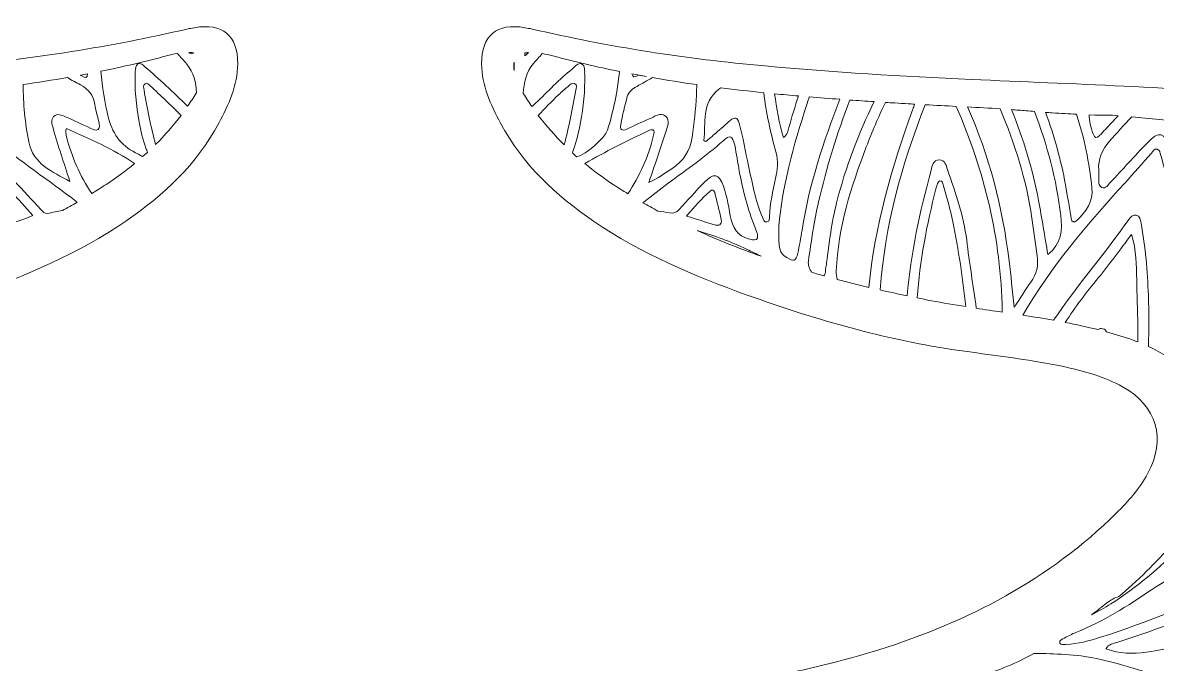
# Model space of a CAD drawing. Extents: x 86 to 1914, y -1775 to -226.
# Drawn here: x 807 to 1457, y -593 to -226 of the extents above; entities that cross this region are included whole.
import ezdxf

# ---------------------------------------------------------------- set-up
doc = ezdxf.new("R2010")
doc.units = 0
doc.header["$MEASUREMENT"] = 0
doc.layers.add('Layer 1', color=7, linetype='Continuous')

# ---------------------------------------------------------------- blocks, each defined once
blk = doc.blocks.new('block 3')
at = {"layer": 'Layer 1', "lineweight": 0}
for points, knots in [([(1909.17, -702.32), (1893.53, -708.4), (1878.2, -715.47), (1862.07, -720.2), (1823.68, -731.4), (1784.54, -739.2), (1744.98, -744.84), (1694.01, -752.11), (1642.77, -754.79), (1591.31, -753.43), (1567.38, -752.78), (1543.5, -751.06), (1519.7, -748.57), (1518.95, -748.5), (1518.23, -748.27), (1516.47, -747.89), (1521.31, -745.56), (1525.28, -743.84), (1529.07, -741.79), (1559.4, -725.46), (1587.96, -706.29), (1616.7, -687.4), (1637.98, -673.37), (1658.69, -658.5), (1678.04, -641.89), (1702.57, -620.8), (1726.08, -598.68), (1745.34, -572.43), (1771.85, -536.26), (1794.13, -497.98), (1805.01, -453.96), (1810.58, -431.4), (1812.48, -408.61), (1807.15, -385.71), (1799.99, -355.07), (1781.2, -333.42), (1754.39, -318.07), (1735.77, -307.39), (1715.33, -301.57), (1694.83, -296.02), (1639.25, -281.02), (1582.52, -273.01), (1525.26, -268.1), (1466.95, -263.11), (1408.48, -261.26), (1350.06, -258.65), (1310.62, -256.91), (1271.23, -254.46), (1231.92, -250.93), (1187.04, -246.9), (1142.64, -240.01), (1098.76, -229.77), (1097.38, -229.46), (1095.97, -229.28), (1094.55, -229.02), (1078.62, -226.14), (1069.68, -233.52), (1069.82, -249.66), (1069.91, -262.09), (1074.97, -273.1), (1080.67, -283.74), (1093.27, -307.24), (1112.11, -324.9), (1133.84, -339.73), (1161.19, -358.37), (1191.36, -371.14), (1222.31, -382.25), (1258.9, -395.4), (1296.14, -406.22), (1334.58, -412.44), (1357.87, -416.21), (1381.45, -418.28), (1404.53, -423.39), (1415.7, -425.87), (1426.68, -428.9), (1436.75, -434.56), (1456.38, -445.58), (1461.8, -464.49), (1451.07, -484.35), (1446.41, -492.94), (1439.97, -500.12), (1433.06, -506.94), (1394.64, -544.94), (1348.21, -569.06), (1297.15, -585.1), (1255.81, -598.08), (1213.48, -605.3), (1170.25, -608.18), (1144.02, -609.94), (1117.76, -611.25), (1091.51, -612.79), (1070.66, -614), (1049.77, -614.35), (1028.92, -615.67), (1019.27, -616.27), (1009.63, -616.49), (1000, -616.47), (990.37, -616.49), (980.73, -616.27), (971.08, -615.67), (950.23, -614.35), (929.34, -614), (908.49, -612.79), (882.24, -611.25), (855.98, -609.94), (829.75, -608.18), (786.52, -605.3), (744.19, -598.08), (702.85, -585.1), (651.79, -569.06), (605.36, -544.94), (566.94, -506.94), (560.03, -500.12), (553.59, -492.94), (548.93, -484.35), (538.2, -464.49), (543.62, -445.58), (563.25, -434.56), (573.32, -428.9), (584.3, -425.87), (595.47, -423.39), (618.55, -418.28), (642.13, -416.21), (665.42, -412.44), (703.86, -406.22), (741.1, -395.4), (777.69, -382.25), (808.64, -371.14), (838.81, -358.37), (866.15, -339.73), (887.89, -324.9), (906.73, -307.24), (919.33, -283.74), (925.03, -273.1), (930.09, -262.09), (930.18, -249.66), (930.32, -233.52), (921.38, -226.14), (905.45, -229.02), (904.03, -229.28), (902.62, -229.46), (901.24, -229.77), (857.36, -240.01), (812.96, -246.9), (768.08, -250.93), (728.77, -254.46), (689.38, -256.91), (649.94, -258.65), (591.52, -261.26), (533.05, -263.11), (474.74, -268.1), (417.48, -273.01), (360.75, -281.02), (305.17, -296.02), (284.67, -301.57), (264.23, -307.39), (245.61, -318.07), (218.8, -333.42), (200.01, -355.07), (192.85, -385.71), (187.52, -408.61), (189.42, -431.4), (194.99, -453.96), (205.87, -497.98), (228.15, -536.26), (254.66, -572.43), (273.92, -598.68), (297.43, -620.8), (321.96, -641.89), (341.31, -658.5), (362.02, -673.37), (383.3, -687.4), (412.04, -706.29), (440.6, -725.46), (470.93, -741.79), (474.72, -743.84), (478.69, -745.56), (483.53, -747.89), (481.77, -748.27), (481.05, -748.5), (480.3, -748.57), (456.5, -751.06), (432.62, -752.78), (408.69, -753.43), (357.23, -754.79), (305.99, -752.11), (255.02, -744.84), (215.46, -739.2), (176.32, -731.4), (137.93, -720.2), (121.79, -715.47), (106.47, -708.4), (90.83, -702.32), (87.69, -701.09), (86.4, -701.07), (86.48, -705.08), (86.69, -719.22), (87.8, -733.29), (91.12, -747.05), (99.71, -782.62), (115.58, -814.95), (136.23, -844.92), (168.79, -892.16), (210.55, -928.09), (264.67, -948.87), (273.9, -952.41), (282.4, -953.96), (291.34, -948.92), (292.97, -948.02), (294.91, -947.66), (296.69, -947), (374.62, -918.81), (451.55, -888.04), (528.24, -856.69), (532.23, -855.06), (533.25, -856.2), (534.44, -859.68), (539.3, -873.81), (542.84, -888.26), (545.3, -902.96), (551.58, -940.29), (550.69, -978.12), (552.97, -1015.72), (553.99, -1032.31), (554.86, -1048.99), (554.24, -1065.56), (553.75, -1078.11), (558.83, -1087.41), (565.88, -1096.91), (582.42, -1119.16), (599.1, -1141.37), (614.38, -1164.49), (643.83, -1209.07), (661.58, -1258.64), (673.71, -1310.35), (687.05, -1367.25), (691.77, -1425.16), (693.42, -1483.42), (694.18, -1510.5), (693.29, -1537.61), (694.51, -1564.72), (696.46, -1608.03), (712.64, -1644.19), (746.14, -1672.33), (776.75, -1698), (809.08, -1721.5), (840.23, -1746.5), (867.46, -1768.37), (898.86, -1775.17), (933.26, -1769.89), (950.95, -1767.19), (968.61, -1764.18), (986.51, -1762.87), (991.03, -1762.55), (995.52, -1762.4), (1000, -1762.4), (1004.48, -1762.4), (1008.97, -1762.55), (1013.49, -1762.87), (1031.39, -1764.18), (1049.05, -1767.19), (1066.74, -1769.89), (1101.14, -1775.17), (1132.54, -1768.37), (1159.77, -1746.5), (1190.92, -1721.5), (1223.25, -1698), (1253.86, -1672.33), (1287.36, -1644.19), (1303.53, -1608.03), (1305.49, -1564.72), (1306.71, -1537.61), (1305.82, -1510.5), (1306.58, -1483.42), (1308.23, -1425.16), (1312.95, -1367.25), (1326.29, -1310.35), (1338.42, -1258.64), (1356.17, -1209.07), (1385.62, -1164.49), (1400.9, -1141.37), (1417.58, -1119.16), (1434.12, -1096.91), (1441.17, -1087.41), (1446.25, -1078.11), (1445.76, -1065.56), (1445.14, -1048.99), (1446.01, -1032.31), (1447.03, -1015.72), (1449.31, -978.12), (1448.42, -940.29), (1454.7, -902.96), (1457.16, -888.26), (1460.7, -873.81), (1465.56, -859.68), (1466.75, -856.2), (1467.77, -855.06), (1471.76, -856.69), (1548.45, -888.04), (1625.38, -918.81), (1703.31, -947), (1705.09, -947.66), (1707.03, -948.02), (1708.66, -948.92), (1717.6, -953.96), (1726.1, -952.41), (1735.33, -948.87), (1789.45, -928.09), (1831.21, -892.16), (1863.77, -844.92), (1884.42, -814.95), (1900.29, -782.62), (1908.88, -747.05), (1912.2, -733.29), (1913.31, -719.22), (1913.52, -705.08), (1913.6, -701.07), (1912.31, -701.09), (1909.17, -702.32)], [0, 0, 0, 0, 1, 1, 1, 2, 2, 2, 3, 3, 3, 4, 4, 4, 5, 5, 5, 6, 6, 6, 7, 7, 7, 8, 8, 8, 9, 9, 9, 10, 10, 10, 11, 11, 11, 12, 12, 12, 13, 13, 13, 14, 14, 14, 15, 15, 15, 16, 16, 16, 17, 17, 17, 18, 18, 18, 19, 19, 19, 20, 20, 20, 21, 21, 21, 22, 22, 22, 23, 23, 23, 24, 24, 24, 25, 25, 25, 26, 26, 26, 27, 27, 27, 28, 28, 28, 29, 29, 29, 30, 30, 30, 31, 31, 31, 32, 32, 32, 33, 33, 33, 34, 34, 34, 35, 35, 35, 36, 36, 36, 37, 37, 37, 38, 38, 38, 39, 39, 39, 40, 40, 40, 41, 41, 41, 42, 42, 42, 43, 43, 43, 44, 44, 44, 45, 45, 45, 46, 46, 46, 47, 47, 47, 48, 48, 48, 49, 49, 49, 50, 50, 50, 51, 51, 51, 52, 52, 52, 53, 53, 53, 54, 54, 54, 55, 55, 55, 56, 56, 56, 57, 57, 57, 58, 58, 58, 59, 59, 59, 60, 60, 60, 61, 61, 61, 62, 62, 62, 63, 63, 63, 64, 64, 64, 65, 65, 65, 66, 66, 66, 67, 67, 67, 68, 68, 68, 69, 69, 69, 70, 70, 70, 71, 71, 71, 72, 72, 72, 73, 73, 73, 74, 74, 74, 75, 75, 75, 76, 76, 76, 77, 77, 77, 78, 78, 78, 79, 79, 79, 80, 80, 80, 81, 81, 81, 82, 82, 82, 83, 83, 83, 84, 84, 84, 85, 85, 85, 86, 86, 86, 87, 87, 87, 88, 88, 88, 89, 89, 89, 90, 90, 90, 91, 91, 91, 92, 92, 92, 93, 93, 93, 94, 94, 94, 95, 95, 95, 96, 96, 96, 97, 97, 97, 98, 98, 98, 99, 99, 99, 100, 100, 100, 101, 101, 101, 102, 102, 102, 103, 103, 103, 104, 104, 104, 105, 105, 105, 106, 106, 106, 106]), ([(889.45, -245.12), (891.52, -244.56), (893.59, -244.11), (895.69, -243.78), (897.5, -245.81), (899.3, -247.86), (901.08, -249.93), (905.17, -254.73), (906.23, -260.41), (906.57, -266.23), (906.53, -266.3), (906.5, -266.36), (906.46, -266.41), (904.88, -268.98), (903.23, -271.49), (901.53, -273.93), (897.4, -269.98), (893.3, -266.01), (889.11, -262.13), (885.23, -258.5), (881.22, -254.99), (877.22, -251.52), (876.04, -250.51), (874.68, -248.84), (873.06, -249.77), (871.67, -250.55), (871.63, -252.54), (871.54, -254.15), (871.01, -263.87), (872.05, -273.46), (873.77, -283), (874.69, -288.09), (875.84, -293.12), (877.63, -297.96), (877.9, -298.72), (878.3, -299.57), (878.47, -300.39), (877.56, -301.22), (876.62, -302), (875.69, -302.8), (874.88, -302.44), (874.08, -301.77), (873.32, -301.42), (864.25, -297.36), (858.92, -290.81), (856.31, -280.77), (854.01, -271.89), (852.68, -262.93), (851.83, -253.94), (864.4, -251.38), (876.96, -248.48), (889.45, -245.12)], [0, 0, 0, 0, 1, 1, 1, 2, 2, 2, 3, 3, 3, 4, 4, 4, 5, 5, 5, 6, 6, 6, 7, 7, 7, 8, 8, 8, 9, 9, 9, 10, 10, 10, 11, 11, 11, 12, 12, 12, 13, 13, 13, 14, 14, 14, 15, 15, 15, 16, 16, 16, 17, 17, 17, 17]), ([(902.6, -243.22), (903.49, -243.22), (904.29, -243.27), (905.05, -243.38), (904.87, -243.58), (904.65, -243.76), (904.34, -243.85), (903.47, -244.14), (902.82, -243.8), (902.25, -243.24), (902.36, -243.24), (902.47, -243.22), (902.6, -243.22)], [0, 0, 0, 0, 1, 1, 1, 2, 2, 2, 3, 3, 3, 4, 4, 4, 4]), ([(1121.77, -300.55), (1121.91, -300.06), (1122.11, -299.59), (1122.24, -299.23), (1124, -294.02), (1125.43, -288.75), (1126.41, -283.34), (1128.08, -274.3), (1129.11, -265.18), (1128.8, -255.95), (1128.73, -253.74), (1129.2, -250.85), (1127.06, -249.78), (1124.96, -248.75), (1123.4, -251.27), (1121.82, -252.5), (1114.19, -258.47), (1107.74, -265.74), (1100.65, -272.3), (1099.98, -272.9), (1099.34, -273.55), (1098.65, -274.21), (1096.95, -271.74), (1095.26, -269.22), (1093.68, -266.63), (1094.08, -260.41), (1095.15, -254.53), (1099.54, -249.44), (1101.17, -247.55), (1102.82, -245.69), (1104.49, -243.82), (1106.52, -244.14), (1108.55, -244.58), (1110.55, -245.12), (1123.22, -248.53), (1135.95, -251.45), (1148.71, -254.04), (1147.52, -265.38), (1145.39, -276.58), (1141.84, -287.57), (1140.34, -292.27), (1129.48, -301.87), (1124.27, -302.84), (1123.42, -302.09), (1122.6, -301.31), (1121.77, -300.55)], [0, 0, 0, 0, 1, 1, 1, 2, 2, 2, 3, 3, 3, 4, 4, 4, 5, 5, 5, 6, 6, 6, 7, 7, 7, 8, 8, 8, 9, 9, 9, 10, 10, 10, 11, 11, 11, 12, 12, 12, 13, 13, 13, 14, 14, 14, 15, 15, 15, 15]), ([(1096.68, -243.24), (1095.97, -243.87), (1095.24, -244.51), (1094.52, -245.16), (1094.5, -244.58), (1094.46, -244.02), (1094.45, -243.46), (1095.13, -243.33), (1095.88, -243.27), (1096.68, -243.24)], [0, 0, 0, 0, 1, 1, 1, 2, 2, 2, 3, 3, 3, 3]), ([(1088.37, -248.75), (1088.41, -250.33), (1088.41, -251.9), (1088.39, -253.46), (1088.14, -251.63), (1088.12, -250.07), (1088.37, -248.75)], [0, 0, 0, 0, 1, 1, 1, 2, 2, 2, 2]), ([(832.7, -257.53), (835.15, -258.99), (837.63, -260.41), (840.17, -261.73), (844.8, -264.14), (847.61, -267.62), (848.35, -272.9), (848.8, -276.24), (849.91, -279.48), (850.6, -282.78), (850.92, -284.31), (851.74, -286.14), (850.22, -287.3), (848.91, -288.28), (847.39, -287.21), (846.12, -286.63), (841.26, -284.47), (836.49, -282.11), (831.62, -280.01), (829.44, -279.07), (826.88, -277.78), (824.83, -279.83), (823.06, -281.59), (823.89, -284.14), (824.47, -286.28), (827.26, -296.53), (830.82, -306.52), (834.04, -316.96), (824.15, -311.47), (813.07, -307.21), (810.55, -294.26), (808.43, -283.44), (807.45, -272.52), (807.3, -261.53), (815.79, -260.34), (824.25, -259.01), (832.7, -257.53)], [0, 0, 0, 0, 1, 1, 1, 2, 2, 2, 3, 3, 3, 4, 4, 4, 5, 5, 5, 6, 6, 6, 7, 7, 7, 8, 8, 8, 9, 9, 9, 10, 10, 10, 11, 11, 11, 12, 12, 12, 12]), ([(844.27, -255.42), (844.09, -257.8), (843.16, -258.18), (840.54, -256.4), (840.43, -256.33), (840.34, -256.26), (840.23, -256.2), (841.59, -255.95), (842.93, -255.68), (844.27, -255.42)], [0, 0, 0, 0, 1, 1, 1, 2, 2, 2, 3, 3, 3, 3]), ([(1149.42, -284.36), (1150.56, -279.01), (1151.74, -273.66), (1153.19, -268.39), (1153.95, -265.61), (1156.31, -263.91), (1158.76, -262.58), (1161.69, -260.97), (1164.6, -259.28), (1167.48, -257.56), (1175.96, -259.05), (1184.45, -260.39), (1192.99, -261.59), (1192.9, -263.62), (1192.81, -265.65), (1192.72, -267.7), (1192.39, -275.73), (1191.56, -283.74), (1190.29, -291.7), (1189.04, -299.48), (1185.46, -305.56), (1178.65, -309.71), (1174.57, -312.19), (1170.92, -315.38), (1165.54, -317.65), (1168.95, -307.44), (1172.08, -298.36), (1174.97, -289.18), (1175.95, -286.06), (1178.05, -282.15), (1175.11, -279.66), (1172.19, -277.2), (1168.67, -280.01), (1165.65, -281.24), (1161.33, -283), (1157.2, -285.19), (1152.94, -287.1), (1150.2, -288.31), (1148.79, -287.33), (1149.42, -284.36)], [0, 0, 0, 0, 1, 1, 1, 2, 2, 2, 3, 3, 3, 4, 4, 4, 5, 5, 5, 6, 6, 6, 7, 7, 7, 8, 8, 8, 9, 9, 9, 10, 10, 10, 11, 11, 11, 12, 12, 12, 13, 13, 13, 13]), ([(1164.2, -256.98), (1162.67, -256.71), (1161.17, -256.46), (1159.65, -256.17), (1157.2, -257.54), (1156.38, -257.47), (1155.87, -255.46), (1158.65, -255.98), (1161.42, -256.49), (1164.2, -256.98)], [0, 0, 0, 0, 1, 1, 1, 2, 2, 2, 3, 3, 3, 3]), ([(883.2, -295.84), (880.42, -285.61), (878.32, -275.2), (876.58, -264.67), (876.38, -263.47), (875.93, -261.93), (877.2, -261.1), (878.41, -260.3), (879.3, -261.53), (880.06, -262.24), (886.03, -267.81), (891.97, -273.43), (897.76, -279.19), (893.28, -285.1), (888.42, -290.65), (883.2, -295.84)], [0, 0, 0, 0, 1, 1, 1, 2, 2, 2, 3, 3, 3, 4, 4, 4, 5, 5, 5, 5]), ([(1102.26, -279.21), (1106.03, -275.19), (1109.89, -271.23), (1113.86, -267.41), (1115.6, -265.72), (1117.42, -264.11), (1119.3, -262.6), (1120.39, -261.75), (1121.48, -260.19), (1123, -260.9), (1124.65, -261.66), (1123.98, -263.55), (1123.75, -264.83), (1121.84, -275.35), (1119.79, -285.85), (1117.06, -296.11), (1111.74, -290.85), (1106.81, -285.23), (1102.26, -279.21)], [0, 0, 0, 0, 1, 1, 1, 2, 2, 2, 3, 3, 3, 4, 4, 4, 5, 5, 5, 6, 6, 6, 6]), ([(1238.03, -315.4), (1236.4, -322.47), (1235.04, -329.58), (1234.55, -336.85), (1234.47, -338.05), (1234.84, -339.82), (1233.33, -340.2), (1231.45, -340.66), (1231.08, -338.68), (1230.56, -337.47), (1226.53, -328.07), (1224.79, -318.07), (1222.6, -308.17), (1220.77, -299.99), (1219.68, -291.68), (1217.23, -283.63), (1216.16, -280.15), (1214.66, -279.94), (1212.17, -282.06), (1209.38, -284.47), (1206.64, -286.97), (1203.85, -289.4), (1201.96, -291.03), (1200.02, -292.61), (1198.1, -294.22), (1197.72, -294.01), (1197.34, -293.79), (1196.96, -293.59), (1198.32, -283.42), (1195.38, -272.25), (1205.64, -264.25), (1205.99, -263.98), (1206.33, -263.69), (1206.66, -263.42), (1214.86, -264.45), (1223.05, -265.38), (1231.26, -266.21), (1232.77, -277.67), (1235.07, -288.98), (1238.3, -300.13), (1239.8, -305.34), (1239.19, -310.36), (1238.03, -315.4)], [0, 0, 0, 0, 1, 1, 1, 2, 2, 2, 3, 3, 3, 4, 4, 4, 5, 5, 5, 6, 6, 6, 7, 7, 7, 8, 8, 8, 9, 9, 9, 10, 10, 10, 11, 11, 11, 12, 12, 12, 13, 13, 13, 14, 14, 14, 14]), ([(1251.24, -268.1), (1249.21, -274.06), (1247.38, -280.1), (1245.71, -286.19), (1245.23, -287.99), (1245.03, -290.04), (1242.56, -291.94), (1239.91, -283.42), (1238.77, -275.09), (1237.54, -266.83), (1242.11, -267.28), (1246.68, -267.7), (1251.24, -268.1)], [0, 0, 0, 0, 1, 1, 1, 2, 2, 2, 3, 3, 3, 4, 4, 4, 4]), ([(1250.76, -358.14), (1249.69, -362.76), (1248.56, -363.1), (1244.46, -360.55), (1240.2, -357.9), (1239.59, -356.05), (1240.02, -342.54), (1241.58, -321.24), (1248.2, -296.71), (1256.1, -272.45), (1256.52, -271.18), (1256.96, -269.91), (1257.39, -268.62), (1263.18, -269.11), (1268.98, -269.56), (1274.78, -269.98), (1265.6, -294.33), (1257.21, -318.9), (1253.24, -344.85), (1252.55, -349.31), (1251.77, -353.75), (1250.76, -358.14)], [0, 0, 0, 0, 1, 1, 1, 2, 2, 2, 3, 3, 3, 4, 4, 4, 5, 5, 5, 6, 6, 6, 7, 7, 7, 7]), ([(1267.15, -364.95), (1266.28, -366.75), (1267.22, -369.72), (1265.62, -371.01), (1263.37, -370.39), (1261.13, -369.76), (1258.88, -369.11), (1257.41, -367.31), (1256.56, -364.81), (1256.88, -362.56), (1258.53, -351.23), (1260.07, -339.9), (1262.69, -328.73), (1267.33, -308.82), (1273.27, -289.35), (1280.6, -270.4), (1285.2, -270.73), (1289.83, -271.05), (1294.45, -271.34), (1285.55, -289.8), (1278.08, -308.93), (1273, -329.22), (1270.17, -340.53), (1268.69, -351.99), (1267.31, -363.52), (1267.25, -363.99), (1267.35, -364.54), (1267.15, -364.95)], [0, 0, 0, 0, 1, 1, 1, 2, 2, 2, 3, 3, 3, 4, 4, 4, 5, 5, 5, 6, 6, 6, 7, 7, 7, 8, 8, 8, 9, 9, 9, 9]), ([(1273.35, -373.11), (1272.95, -371.48), (1272.75, -369.85), (1272.8, -368.27), (1273.8, -343.45), (1281.27, -320.17), (1289.99, -297.22), (1293.27, -288.55), (1296.97, -280.1), (1300.94, -271.76), (1302.74, -271.87), (1304.53, -271.99), (1306.33, -272.1), (1308.85, -272.25), (1311.37, -272.39), (1313.89, -272.56), (1315.14, -272.63), (1316.41, -272.7), (1317.66, -272.77), (1317.3, -273.74), (1316.95, -274.7), (1316.59, -275.66), (1304.48, -308.8), (1294.94, -342.54), (1291.42, -377.65), (1285.39, -376.21), (1279.35, -374.71), (1273.35, -373.11)], [0, 0, 0, 0, 1, 1, 1, 2, 2, 2, 3, 3, 3, 4, 4, 4, 5, 5, 5, 6, 6, 6, 7, 7, 7, 8, 8, 8, 9, 9, 9, 9]), ([(1367.77, -391.81), (1362.82, -391.08), (1357.87, -390.36), (1352.96, -389.61), (1351.2, -376.58), (1349.04, -363.61), (1347.47, -350.59), (1345.76, -336.63), (1340.98, -323.38), (1336.5, -310.09), (1335.7, -307.75), (1335.03, -304.67), (1331.77, -304.69), (1328.12, -304.69), (1327.79, -308.06), (1327.11, -310.56), (1320.67, -334.24), (1315.47, -358.12), (1313.42, -382.5), (1308.27, -381.43), (1303.12, -380.31), (1297.97, -379.13), (1300.53, -342.42), (1310.26, -307.35), (1323.75, -273.12), (1329.68, -273.44), (1335.59, -273.74), (1341.52, -274.03), (1357.55, -311.19), (1367.21, -349.92), (1367.77, -391.03), (1367.79, -391.3), (1367.77, -391.55), (1367.77, -391.81)], [0, 0, 0, 0, 1, 1, 1, 2, 2, 2, 3, 3, 3, 4, 4, 4, 5, 5, 5, 6, 6, 6, 7, 7, 7, 8, 8, 8, 9, 9, 9, 10, 10, 10, 11, 11, 11, 11]), ([(1371.76, -362.47), (1367.94, -331.88), (1360.52, -302.35), (1347.97, -274.35), (1354.23, -274.66), (1360.47, -275.04), (1366.72, -275.44), (1375.04, -295.49), (1381.61, -316.16), (1384.84, -337.99), (1385.91, -345.15), (1386.81, -352.35), (1387.86, -359.53), (1388.68, -365.06), (1387.45, -370.03), (1384.24, -374.62), (1381.15, -379.06), (1378.24, -383.61), (1374.66, -388.98), (1373.61, -379.37), (1372.81, -370.9), (1371.76, -362.47)], [0, 0, 0, 0, 1, 1, 1, 2, 2, 2, 3, 3, 3, 4, 4, 4, 5, 5, 5, 6, 6, 6, 7, 7, 7, 7]), ([(1381.48, -276.56), (1383.1, -276.71), (1384.73, -276.84), (1386.36, -276.98), (1393.48, -296.2), (1398.94, -315.93), (1401.32, -336.52), (1402.28, -344.79), (1401.82, -352.66), (1393.96, -358.92), (1392.12, -348.15), (1390.53, -337.99), (1388.63, -327.89), (1385.27, -309.96), (1379.9, -292.68), (1373.14, -275.87), (1375.92, -276.09), (1378.71, -276.31), (1381.48, -276.56)], [0, 0, 0, 0, 1, 1, 1, 2, 2, 2, 3, 3, 3, 4, 4, 4, 5, 5, 5, 6, 6, 6, 6]), ([(1396.42, -277.76), (1401.55, -278.05), (1406.21, -278.32), (1410.24, -278.52), (1414.97, -292.16), (1417.56, -306.24), (1419.16, -320.62), (1420.06, -328.78), (1415.86, -334.02), (1410.73, -339.13), (1408.88, -340.98), (1407.7, -340.6), (1407.26, -337.97), (1406.21, -331.63), (1405.16, -325.26), (1404.04, -318.94), (1401.5, -304.74), (1397.51, -290.96), (1392.65, -277.47), (1393.9, -277.58), (1395.17, -277.67), (1396.42, -277.76)], [0, 0, 0, 0, 1, 1, 1, 2, 2, 2, 3, 3, 3, 4, 4, 4, 5, 5, 5, 6, 6, 6, 7, 7, 7, 7]), ([(1425.65, -279.07), (1426.3, -278.88), (1429.53, -279.03), (1434.17, -279.39), (1431.74, -282.02), (1429.31, -284.63), (1426.86, -287.24), (1425.76, -288.42), (1424.63, -289.58), (1423.53, -290.74), (1421.77, -292.57), (1420.79, -292.27), (1419.88, -289.82), (1418.45, -285.99), (1417.6, -282.4), (1417.6, -278.88), (1422.33, -279.1), (1425.25, -279.17), (1425.65, -279.07)], [0, 0, 0, 0, 1, 1, 1, 2, 2, 2, 3, 3, 3, 4, 4, 4, 5, 5, 5, 6, 6, 6, 6]), ([(1473.17, -283.2), (1476.76, -299.08), (1481.29, -314.77), (1483.58, -330.92), (1484.12, -334.76), (1484.38, -338.63), (1484.1, -342.49), (1484.01, -343.76), (1483.85, -345.15), (1483.23, -346.21), (1481.62, -348.87), (1478.66, -350.34), (1475.93, -350.21), (1473.44, -350.09), (1474.1, -346.8), (1473.82, -344.92), (1471.52, -329.25), (1467.75, -313.93), (1463.58, -298.7), (1460.81, -288.58), (1457.74, -287.75), (1450.54, -295.22), (1443.51, -302.55), (1436.76, -310.14), (1429.76, -317.49), (1428.42, -318.88), (1427.03, -321.47), (1424.74, -320.42), (1422.68, -319.48), (1423.27, -316.74), (1423.07, -314.71), (1422.98, -313.59), (1423.06, -312.45), (1423.06, -310.12), (1422.59, -304.65), (1424.92, -298.99), (1429.22, -294.02), (1433.35, -289.26), (1437.63, -284.63), (1441.97, -280.06), (1451.78, -280.95), (1464.01, -282.22), (1473.17, -283.2)], [0, 0, 0, 0, 1, 1, 1, 2, 2, 2, 3, 3, 3, 4, 4, 4, 5, 5, 5, 6, 6, 6, 7, 7, 7, 8, 8, 8, 9, 9, 9, 10, 10, 10, 11, 11, 11, 12, 12, 12, 13, 13, 13, 14, 14, 14, 14]), ([(829.87, -333.62), (827.06, -334.18), (824.27, -334.75), (821.46, -335.31), (819.47, -335.64), (818.52, -334.18), (817.44, -333.01), (812.4, -327.58), (807.45, -322.05), (802.28, -316.76), (797.76, -312.16), (794.79, -312.84), (792.32, -318.88), (789.71, -325.35), (788.99, -332.3), (787.45, -339.04), (786.03, -345.24), (781.5, -349.49), (775.34, -350.52), (773.09, -350.88), (772.33, -350.01), (772.65, -347.93), (772.8, -346.97), (772.96, -345.99), (773.3, -345.12), (779.51, -329.78), (782.52, -313.64), (785.31, -297.43), (785.53, -296.18), (785.91, -294.93), (786.32, -293.72), (787.18, -291.18), (788.81, -290.85), (790.69, -292.54), (805.36, -305.7), (822.04, -316.22), (837.49, -328.35), (837.76, -328.56), (838, -328.76), (838.21, -328.96), (835.44, -330.56), (832.67, -332.12), (829.87, -333.62)], [0, 0, 0, 0, 1, 1, 1, 2, 2, 2, 3, 3, 3, 4, 4, 4, 5, 5, 5, 6, 6, 6, 7, 7, 7, 8, 8, 8, 9, 9, 9, 10, 10, 10, 11, 11, 11, 12, 12, 12, 13, 13, 13, 14, 14, 14, 14]), ([(854.8, -318.77), (852.1, -320.53), (849.38, -322.25), (846.66, -323.94), (839.92, -313.73), (834.9, -302.71), (832.01, -290.65), (831.83, -289.87), (831.78, -289.06), (831.74, -288.26), (831.74, -287.97), (831.92, -287.66), (832.23, -286.77), (845.45, -293.08), (859.19, -298.28), (871.07, -306.82), (865.9, -311.07), (860.48, -315.06), (854.8, -318.77)], [0, 0, 0, 0, 1, 1, 1, 2, 2, 2, 3, 3, 3, 4, 4, 4, 5, 5, 5, 6, 6, 6, 6]), ([(1145.2, -318.77), (1139.5, -315.04), (1134.1, -311.03), (1128.91, -306.77), (1140.66, -299.83), (1152.96, -294.02), (1165.18, -288.02), (1165.99, -287.62), (1167.22, -287.17), (1167.86, -287.51), (1169, -288.13), (1168.49, -289.51), (1168.24, -290.58), (1165.37, -302.71), (1160.28, -313.77), (1153.59, -324.09), (1150.78, -322.36), (1147.97, -320.59), (1145.2, -318.77)], [0, 0, 0, 0, 1, 1, 1, 2, 2, 2, 3, 3, 3, 4, 4, 4, 5, 5, 5, 6, 6, 6, 6]), ([(1177.4, -335.04), (1175.2, -334.64), (1172.97, -334.29), (1170.76, -333.95), (1167.88, -332.39), (1164.99, -330.81), (1162.15, -329.18), (1162.37, -328.98), (1162.6, -328.8), (1162.82, -328.62), (1167.37, -325.05), (1171.88, -321.4), (1176.58, -318.03), (1187.28, -310.31), (1197.99, -302.62), (1207.93, -293.88), (1212.1, -290.22), (1213.48, -290.69), (1214.67, -296.33), (1215.71, -301.2), (1216.43, -306.14), (1217.32, -311.05), (1219.33, -322.15), (1222.27, -333.01), (1226.37, -343.54), (1226.95, -345.03), (1227.4, -346.57), (1227.69, -347.44), (1228.11, -350.65), (1226.59, -350.7), (1224.79, -350.43), (1218.39, -349.47), (1214.13, -345.48), (1212.68, -339.04), (1211.25, -332.61), (1210.52, -326.03), (1208.24, -319.79), (1205.59, -312.55), (1202.69, -311.9), (1197.32, -317.49), (1192.43, -322.6), (1187.62, -327.78), (1182.91, -333.06), (1181.33, -334.8), (1179.73, -335.47), (1177.4, -335.04)], [0, 0, 0, 0, 1, 1, 1, 2, 2, 2, 3, 3, 3, 4, 4, 4, 5, 5, 5, 6, 6, 6, 7, 7, 7, 8, 8, 8, 9, 9, 9, 10, 10, 10, 11, 11, 11, 12, 12, 12, 13, 13, 13, 14, 14, 14, 15, 15, 15, 15]), ([(1451.47, -411.42), (1451.96, -401.72), (1451.85, -391.97), (1451.49, -382.2), (1450.96, -368.34), (1449.82, -354.55), (1447.32, -340.88), (1446.97, -338.99), (1446.84, -336.69), (1444.58, -336.23), (1442.71, -335.85), (1441.21, -337.41), (1440.23, -338.83), (1426.61, -358.55), (1410.55, -376.56), (1397.22, -396.48), (1391.38, -395.45), (1385.52, -394.49), (1379.65, -393.58), (1395.71, -365.68), (1416.58, -341.56), (1438.11, -317.81), (1443.18, -312.21), (1448.19, -306.52), (1453.26, -300.88), (1454.19, -299.86), (1454.79, -297.99), (1456.51, -298.47), (1458.05, -298.88), (1458.19, -300.75), (1458.59, -302.07), (1462.55, -315.55), (1465.66, -329.2), (1467.48, -343.12), (1470.83, -369.12), (1469.49, -395.12), (1468.18, -421.12), (1462.91, -417.3), (1457.23, -414.09), (1451.47, -411.42)], [0, 0, 0, 0, 1, 1, 1, 2, 2, 2, 3, 3, 3, 4, 4, 4, 5, 5, 5, 6, 6, 6, 7, 7, 7, 8, 8, 8, 9, 9, 9, 10, 10, 10, 11, 11, 11, 12, 12, 12, 13, 13, 13, 13]), ([(1327.32, -385.3), (1324.59, -384.77), (1321.85, -384.23), (1319.09, -383.66), (1320.71, -362.61), (1324.59, -341.84), (1329.86, -321.22), (1330.06, -320.44), (1330.26, -319.66), (1330.57, -318.92), (1330.93, -318.07), (1330.97, -316.81), (1332.15, -316.71), (1333.65, -316.58), (1333.83, -318.01), (1334.1, -319.01), (1335.97, -326.01), (1338.08, -332.97), (1339.51, -340.06), (1342.79, -356.21), (1345.29, -372.41), (1346.94, -388.67), (1340.34, -387.65), (1333.8, -386.55), (1327.32, -385.3)], [0, 0, 0, 0, 1, 1, 1, 2, 2, 2, 3, 3, 3, 4, 4, 4, 5, 5, 5, 6, 6, 6, 7, 7, 7, 8, 8, 8, 8]), ([(794.92, -342.18), (792.43, -342.74), (792.51, -341.44), (792.9, -339.82), (794.19, -334.51), (795.52, -329.2), (796.84, -323.89), (797.4, -321.64), (798.45, -321.4), (800.18, -322.98), (804.69, -327.08), (808.64, -331.68), (812.87, -336.51), (806.79, -339.41), (800.86, -340.82), (794.92, -342.18)], [0, 0, 0, 0, 1, 1, 1, 2, 2, 2, 3, 3, 3, 4, 4, 4, 5, 5, 5, 5]), ([(1200.46, -322.69), (1201.75, -321.53), (1202.82, -321.6), (1203.27, -323.4), (1204.56, -328.55), (1205.92, -333.68), (1206.97, -338.88), (1207.6, -342.02), (1205.45, -342.51), (1203.09, -341.82), (1198.01, -340.35), (1192.99, -338.66), (1187.15, -336.8), (1191.72, -331.56), (1195.78, -326.84), (1200.46, -322.69)], [0, 0, 0, 0, 1, 1, 1, 2, 2, 2, 3, 3, 3, 4, 4, 4, 5, 5, 5, 5]), ([(1193.1, -345.06), (1202.74, -347.89), (1212.3, -351.5), (1221.73, -355.89), (1224.45, -357.16), (1227.11, -358.46), (1229.74, -359.8), (1217.32, -355.42), (1205.06, -350.54), (1193.1, -345.06)], [0, 0, 0, 0, 1, 1, 1, 2, 2, 2, 3, 3, 3, 3]), ([(1445.45, -408.87), (1444.54, -408.52), (1443.64, -408.18), (1442.73, -407.85), (1437.72, -406.09), (1432.63, -404.55), (1427.48, -403.14), (1427.12, -402.27), (1426.46, -401.6), (1425.3, -401.31), (1424.22, -401.02), (1423.33, -401.29), (1422.59, -401.85), (1416.42, -400.29), (1410.18, -398.95), (1403.89, -397.73), (1409.64, -388.98), (1415.93, -380.49), (1422.8, -372.26), (1429.28, -364.52), (1435.08, -356.21), (1441.79, -347.38), (1444.67, -356.56), (1444.6, -364.99), (1444.78, -373.31), (1445.03, -385.17), (1445.63, -397.03), (1445.45, -408.87)], [0, 0, 0, 0, 1, 1, 1, 2, 2, 2, 3, 3, 3, 4, 4, 4, 5, 5, 5, 6, 6, 6, 7, 7, 7, 8, 8, 8, 9, 9, 9, 9]), ([(1427.7, -558.32), (1430.02, -556.51), (1432.25, -555.31), (1434.52, -554.64), (1439.54, -550.42), (1444.98, -545.52), (1450.47, -540.12), (1450.83, -539.65), (1451.27, -539.25), (1451.7, -538.89), (1466.97, -523.67), (1482.33, -504.67), (1489.56, -485.69), (1498.99, -472.96), (1507.69, -459.69), (1516.09, -446.13), (1519.22, -441.07), (1522.51, -436.08), (1525.48, -430.93), (1526.77, -428.7), (1529.45, -425.84), (1527.17, -423.61), (1524.95, -421.45), (1521.91, -423.88), (1519.7, -425.24), (1509.34, -431.6), (1499.03, -438.04), (1488.82, -444.66), (1487.22, -441.49), (1485.39, -438.53), (1483.32, -435.77), (1487.8, -432.8), (1492.34, -429.85), (1496.9, -426.96), (1517.07, -414.22), (1537.85, -402.5), (1558.15, -390.01), (1559.42, -389.23), (1560.64, -387.91), (1562.45, -388.51), (1562.94, -390.01), (1561.92, -391.03), (1561.31, -392.04), (1542.25, -423.83), (1523.67, -455.95), (1502.24, -486.22), (1482.31, -514.34), (1459.59, -540.05), (1430.05, -558.78), (1426.45, -561.06), (1422.75, -563.15), (1419, -565.07), (1421.91, -562.84), (1424.82, -560.59), (1427.7, -558.32)], [0, 0, 0, 0, 1, 1, 1, 2, 2, 2, 3, 3, 3, 4, 4, 4, 5, 5, 5, 6, 6, 6, 7, 7, 7, 8, 8, 8, 9, 9, 9, 10, 10, 10, 11, 11, 11, 12, 12, 12, 13, 13, 13, 14, 14, 14, 15, 15, 15, 16, 16, 16, 17, 17, 17, 18, 18, 18, 18]), ([(1549.18, -524.76), (1548.47, -522.31), (1544.05, -523.18), (1541.25, -523.09), (1521, -522.48), (1501.11, -524.89), (1481.6, -530.47), (1479.21, -531.16), (1476.78, -532.23), (1473.21, -531.58), (1480.75, -523.51), (1486.52, -514.79), (1497.56, -511.38), (1511.74, -507.01), (1526.15, -505.33), (1540.82, -505.16), (1559.02, -504.94), (1577.24, -504.76), (1595.34, -507.21), (1597.71, -507.54), (1600.04, -508.05), (1602.92, -508.57), (1600.89, -512.38), (1597.48, -513.12), (1595.03, -515.1), (1585.48, -522.73), (1575.65, -530), (1566.08, -537.62), (1554.09, -547.15), (1540.6, -554.46), (1527.06, -561.6), (1502.89, -574.35), (1477.29, -582.47), (1450.31, -586.43), (1442.57, -587.55), (1434.97, -587.39), (1427.19, -584.58), (1428.77, -581.82), (1431.36, -581.6), (1433.46, -580.93), (1457.94, -573.19), (1481.84, -563.93), (1504.39, -551.67), (1517.25, -544.69), (1531.14, -539.72), (1543.18, -531.25), (1545.68, -529.49), (1550.17, -528.28), (1549.18, -524.76)], [0, 0, 0, 0, 1, 1, 1, 2, 2, 2, 3, 3, 3, 4, 4, 4, 5, 5, 5, 6, 6, 6, 7, 7, 7, 8, 8, 8, 9, 9, 9, 10, 10, 10, 11, 11, 11, 12, 12, 12, 13, 13, 13, 14, 14, 14, 15, 15, 15, 16, 16, 16, 16]), ([(1403.47, -578.43), (1405.56, -577.22), (1407.72, -576.06), (1409.95, -575.17), (1425.47, -568.97), (1439.57, -560.19), (1453.23, -550.76), (1468.26, -540.37), (1484.99, -534.68), (1502.73, -531.14), (1512.43, -529.2), (1522.02, -528.44), (1532.84, -530.36), (1522.51, -536.89), (1512.33, -541.23), (1502.45, -546.18), (1477.16, -558.85), (1451.01, -569.27), (1424.13, -577.92), (1417.67, -579.99), (1411.14, -581.82), (1404.31, -582.06), (1403.08, -582.09), (1401.28, -582.58), (1400.83, -581.24), (1400.21, -579.36), (1402.35, -579.08), (1403.47, -578.43)], [0, 0, 0, 0, 1, 1, 1, 2, 2, 2, 3, 3, 3, 4, 4, 4, 5, 5, 5, 6, 6, 6, 7, 7, 7, 8, 8, 8, 9, 9, 9, 9]), ([(1362.59, -597.78), (1365.38, -596.73), (1368.17, -595.64), (1370.93, -594.48), (1376.11, -592.3), (1381.1, -589.85), (1385.96, -587.17), (1397.98, -587.41), (1410.04, -587.53), (1421.81, -590.11), (1464.23, -599.35), (1501.84, -618.52), (1534.42, -647.2), (1544.48, -656.07), (1553.58, -665.5), (1561.78, -675.49), (1555.51, -679.55), (1551.19, -682.32), (1551.19, -682.32), (1551.19, -682.32), (1550.34, -682.63), (1550.34, -682.63), (1547.36, -684.32), (1544.39, -686.02), (1541.42, -687.73), (1516.94, -659.04), (1485.45, -638.74), (1449.06, -624.41), (1424.13, -614.58), (1398.14, -609.38), (1371.47, -607.19), (1360.32, -606.26), (1359, -605.95), (1362.59, -597.78)], [0, 0, 0, 0, 1, 1, 1, 2, 2, 2, 3, 3, 3, 4, 4, 4, 5, 5, 5, 6, 6, 6, 7, 7, 7, 8, 8, 8, 9, 9, 9, 10, 10, 10, 11, 11, 11, 11])]:
    blk.add_open_spline(points, degree=3, knots=knots, dxfattribs=at)
blk = doc.blocks.new('block 2')
at = {"layer": 'Layer 1'}
blk.add_blockref('block 3', (0, 0), dxfattribs=at)

msp = doc.modelspace()

# ---------------------------------------------------------------- block references
at = {"layer": 'Layer 1'}
msp.add_blockref('block 2', (0, 0), dxfattribs=at)

doc.saveas('drawing.dxf')
